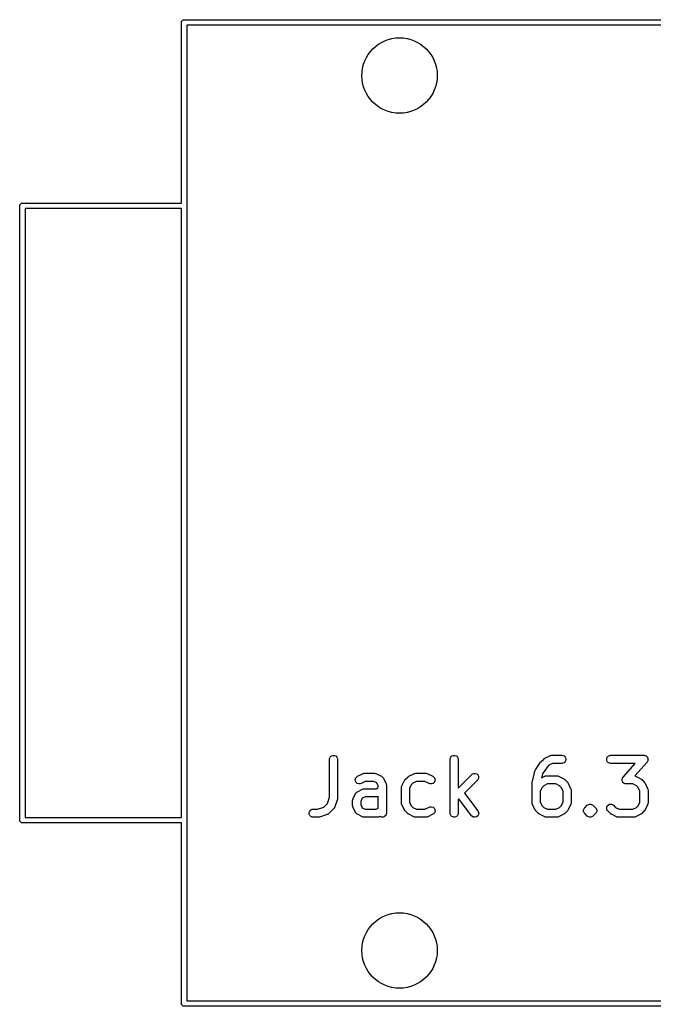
# Model space of a CAD drawing. Extents: x 0.58 to 7.69, y -5.21 to -0.56.
# Drawn here: x 0.577 to 1.041, y -2.009 to -1.289 of the extents above; entities that cross this region are included whole.
import ezdxf

# ---------------------------------------------------------------- set-up
doc = ezdxf.new("R2010")
doc.units = 0
doc.header["$MEASUREMENT"] = 0
doc.layers.add('BLACK', color=7, linetype='CONTINUOUS')

msp = doc.modelspace()

# ---------------------------------------------------------------- linework, layer by layer
at = {"layer": 'BLACK', "linetype": 'CONTINUOUS'}
for p, q in [((0.69503, -1.28999), (0.6961, -1.28893)), ((0.6961, -1.28893), (0.69685, -1.28878)), ((0.69685, -1.28878), (1.50827, -1.28878)), ((0.69488, -1.29075), (0.69503, -1.28999)), ((0.69488, -1.42264), (0.69488, -1.29075)), ((0.69882, -1.29272), (0.69882, -2.00531)), ((1.5063, -1.29272), (0.69882, -1.29272)), ((0.57677, -1.42461), (0.57692, -1.42385)), ((0.57677, -1.87343), (0.57677, -1.42461)), ((0.57692, -1.42385), (0.57799, -1.42279)), ((0.57799, -1.42279), (0.57874, -1.42264)), ((0.57874, -1.42264), (0.69488, -1.42264)), ((0.58071, -1.42657), (0.58071, -1.87146)), ((0.69488, -1.42657), (0.58071, -1.42657)), ((0.69488, -1.87146), (0.69488, -1.42657)), ((0.8032, -1.82893), (0.80325, -1.82835)), ((0.8032, -1.85657), (0.8032, -1.82893)), ((0.80325, -1.82835), (0.80369, -1.82729)), ((0.80369, -1.82729), (0.80451, -1.82647)), ((0.80451, -1.82647), (0.80557, -1.82603)), ((0.80557, -1.82603), (0.80673, -1.82603)), ((0.80673, -1.82603), (0.80779, -1.82647)), ((0.80779, -1.82647), (0.8086, -1.82729)), ((0.8086, -1.82729), (0.80905, -1.82835)), ((0.80905, -1.82835), (0.8091, -1.82893)), ((0.8091, -1.82893), (0.8091, -1.85705)), ((0.89131, -1.82893), (0.89137, -1.82835)), ((0.89131, -1.8683), (0.89131, -1.82893)), ((0.89137, -1.82835), (0.89181, -1.82729)), ((0.89181, -1.82729), (0.89262, -1.82647)), ((0.89262, -1.82647), (0.89369, -1.82603)), ((0.89369, -1.82603), (0.89484, -1.82603)), ((0.89484, -1.82603), (0.8959, -1.82647)), ((0.8959, -1.82647), (0.89672, -1.82729)), ((0.89672, -1.82729), (0.89716, -1.82835)), ((0.89716, -1.82835), (0.89722, -1.82893)), ((0.89722, -1.82893), (0.89722, -1.84992)), ((0.95779, -1.83059), (0.95967, -1.82872)), ((0.95967, -1.82872), (0.95989, -1.82853)), ((0.95989, -1.82853), (0.95994, -1.82847)), ((0.95994, -1.82847), (0.96003, -1.82842)), ((0.96003, -1.82842), (0.96011, -1.82835)), ((0.96011, -1.82835), (0.96019, -1.82832)), ((0.96019, -1.82832), (0.96043, -1.82816)), ((0.96043, -1.82816), (0.96418, -1.82629)), ((0.96418, -1.82629), (0.96472, -1.82608)), ((0.96472, -1.82608), (0.96483, -1.82607)), ((0.96483, -1.82607), (0.96493, -1.82603)), ((0.96493, -1.82603), (0.9655, -1.82598)), ((0.9655, -1.82598), (0.973, -1.82598)), ((0.973, -1.82598), (0.97358, -1.82603)), ((0.97358, -1.82603), (0.97464, -1.82647)), ((0.97464, -1.82647), (0.97546, -1.82729)), ((0.97546, -1.82729), (0.9759, -1.82835)), ((0.9759, -1.82951), (0.97546, -1.83057)), ((0.9759, -1.82835), (0.9759, -1.82951)), ((1.00573, -1.82835), (1.00617, -1.82729)), ((1.00573, -1.82951), (1.00573, -1.82835)), ((1.00617, -1.83057), (1.00573, -1.82951)), ((1.00617, -1.82729), (1.00698, -1.82647)), ((1.00698, -1.82647), (1.00805, -1.82603)), ((1.00805, -1.82603), (1.00862, -1.82598)), ((1.00862, -1.82598), (1.033, -1.82598)), ((1.033, -1.82598), (1.0333, -1.82601)), ((1.0333, -1.82601), (1.03338, -1.826)), ((1.03338, -1.826), (1.03343, -1.82602)), ((1.03343, -1.82602), (1.03357, -1.82603)), ((1.03357, -1.82603), (1.03402, -1.82622)), ((1.03402, -1.82622), (1.03447, -1.82637)), ((1.03447, -1.82637), (1.03454, -1.82644)), ((1.03454, -1.82644), (1.03464, -1.82647)), ((1.03464, -1.82647), (1.03498, -1.82681)), ((1.03498, -1.82681), (1.03534, -1.82713)), ((1.03534, -1.82713), (1.03538, -1.82722)), ((1.03538, -1.82722), (1.03545, -1.82729)), ((1.03545, -1.82729), (1.03563, -1.82773)), ((1.03571, -1.82995), (1.03555, -1.8304)), ((1.03563, -1.82773), (1.03585, -1.82816)), ((1.03589, -1.82951), (1.03571, -1.82995)), ((1.03585, -1.82816), (1.03585, -1.82826)), ((1.03585, -1.82826), (1.03589, -1.82835)), ((1.03589, -1.82835), (1.03589, -1.82883)), ((1.03589, -1.82883), (1.03592, -1.82931)), ((1.03592, -1.82931), (1.03589, -1.82941)), ((1.03589, -1.82941), (1.03589, -1.82951)), ((0.95339, -1.83725), (0.9534, -1.83718)), ((0.9534, -1.83718), (0.95344, -1.83711)), ((0.95344, -1.83711), (0.95346, -1.83704)), ((0.95346, -1.83704), (0.9535, -1.83698)), ((0.9535, -1.83698), (0.95367, -1.83667)), ((0.95367, -1.83667), (0.95742, -1.83104)), ((0.95742, -1.83104), (0.9576, -1.83082)), ((0.95742, -1.83104), (0.95742, -1.83104)), ((0.95742, -1.83104), (0.95742, -1.83104)), ((0.9576, -1.83082), (0.95779, -1.83059)), ((0.95779, -1.83059), (0.95779, -1.83059)), ((0.95779, -1.83059), (0.95779, -1.83059)), ((0.96217, -1.83456), (0.95887, -1.83952)), ((0.9635, -1.83323), (0.96217, -1.83456)), ((0.9662, -1.83188), (0.9635, -1.83323)), ((0.973, -1.83188), (0.9662, -1.83188)), ((0.97358, -1.83183), (0.973, -1.83188)), ((0.97464, -1.83139), (0.97358, -1.83183)), ((0.97546, -1.83057), (0.97464, -1.83139)), ((1.00698, -1.83139), (1.00617, -1.83057)), ((1.00805, -1.83183), (1.00698, -1.83139)), ((1.00862, -1.83188), (1.00805, -1.83183)), ((1.02649, -1.83188), (1.00862, -1.83188)), ((1.01765, -1.84198), (1.02649, -1.83188)), ((1.03522, -1.83087), (1.02629, -1.84108)), ((1.0354, -1.83063), (1.03522, -1.83087)), ((1.03545, -1.83057), (1.0354, -1.83063)), ((1.03547, -1.83052), (1.03545, -1.83057)), ((1.03555, -1.8304), (1.03547, -1.83052)), ((0.82197, -1.84356), (0.82233, -1.84247)), ((0.82205, -1.84471), (0.82197, -1.84356)), ((0.82233, -1.84247), (0.82309, -1.8416)), ((0.82309, -1.8416), (0.82358, -1.84129)), ((0.82358, -1.84129), (0.82733, -1.83941)), ((0.82733, -1.83941), (0.82787, -1.83921)), ((0.82787, -1.83921), (0.82797, -1.8392)), ((0.82797, -1.8392), (0.82807, -1.83916)), ((0.82807, -1.83916), (0.82865, -1.8391)), ((0.82865, -1.8391), (0.83615, -1.8391)), ((0.83615, -1.8391), (0.83672, -1.83916)), ((0.83672, -1.83916), (0.83682, -1.8392)), ((0.83682, -1.8392), (0.83693, -1.83921)), ((0.83693, -1.83921), (0.83747, -1.83941)), ((0.83747, -1.83941), (0.84122, -1.84129)), ((0.84122, -1.84129), (0.84131, -1.84135)), ((0.84131, -1.84135), (0.84136, -1.84136)), ((0.84136, -1.84136), (0.84141, -1.84141)), ((0.84141, -1.84141), (0.84171, -1.8416)), ((0.84171, -1.8416), (0.84195, -1.84187)), ((0.84195, -1.84187), (0.84223, -1.84212)), ((0.84223, -1.84212), (0.84241, -1.84241)), ((0.84241, -1.84241), (0.84246, -1.84247)), ((0.84246, -1.84247), (0.84248, -1.84251)), ((0.84248, -1.84251), (0.84254, -1.84261)), ((0.84254, -1.84261), (0.84441, -1.84636)), ((0.85788, -1.84448), (0.85803, -1.84423)), ((0.85803, -1.84423), (0.85806, -1.84416)), ((0.85806, -1.84416), (0.85813, -1.84408)), ((0.85813, -1.84408), (0.85818, -1.84399)), ((0.85818, -1.84399), (0.85824, -1.84394)), ((0.85824, -1.84394), (0.85843, -1.84371)), ((0.85843, -1.84371), (0.8603, -1.84184)), ((0.8603, -1.84184), (0.86053, -1.84165)), ((0.86053, -1.84165), (0.86058, -1.8416)), ((0.86058, -1.8416), (0.86067, -1.84154)), ((0.86067, -1.84154), (0.86075, -1.84147)), ((0.86075, -1.84147), (0.86082, -1.84144)), ((0.86082, -1.84144), (0.86107, -1.84129)), ((0.86107, -1.84129), (0.86482, -1.83941)), ((0.86482, -1.83941), (0.86536, -1.83921)), ((0.86536, -1.83921), (0.86547, -1.8392)), ((0.86547, -1.8392), (0.86557, -1.83916)), ((0.86557, -1.83916), (0.86614, -1.8391)), ((0.86614, -1.8391), (0.87364, -1.8391)), ((0.87364, -1.8391), (0.87422, -1.83916)), ((0.87422, -1.83916), (0.87431, -1.8392)), ((0.87431, -1.8392), (0.87442, -1.83921)), ((0.87442, -1.83921), (0.87496, -1.83941)), ((0.87496, -1.83941), (0.87871, -1.84129)), ((0.87871, -1.84129), (0.8792, -1.8416)), ((0.8792, -1.8416), (0.87996, -1.84247)), ((0.87996, -1.84247), (0.88032, -1.84356)), ((0.88032, -1.84356), (0.88024, -1.84471)), ((0.89722, -1.84992), (0.90717, -1.83997)), ((0.91135, -1.84414), (0.90191, -1.85358)), ((0.90717, -1.83997), (0.90762, -1.8396)), ((0.90762, -1.8396), (0.90869, -1.83916)), ((0.90869, -1.83916), (0.90984, -1.83916)), ((0.90984, -1.83916), (0.9109, -1.8396)), ((0.9109, -1.8396), (0.91172, -1.84041)), ((0.91172, -1.84369), (0.91135, -1.84414)), ((0.91172, -1.84041), (0.91216, -1.84148)), ((0.91216, -1.84263), (0.91172, -1.84369)), ((0.91216, -1.84148), (0.91216, -1.84263)), ((0.95139, -1.84509), (0.95327, -1.83759)), ((0.95327, -1.83759), (0.95339, -1.83725)), ((0.95887, -1.83952), (0.95814, -1.84243)), ((0.95814, -1.84243), (0.96043, -1.84129)), ((0.96043, -1.84129), (0.96097, -1.84108)), ((0.96097, -1.84108), (0.96108, -1.84107)), ((0.96108, -1.84107), (0.96118, -1.84103)), ((0.96118, -1.84103), (0.96175, -1.84098)), ((0.96175, -1.84098), (0.96925, -1.84098)), ((0.96925, -1.84098), (0.96983, -1.84103)), ((0.96983, -1.84103), (0.96993, -1.84107)), ((0.96993, -1.84107), (0.97003, -1.84108)), ((0.97003, -1.84108), (0.97057, -1.84129)), ((0.97057, -1.84129), (0.97432, -1.84316)), ((0.97432, -1.84316), (0.97457, -1.84332)), ((0.97457, -1.84332), (0.97464, -1.84335)), ((0.97464, -1.84335), (0.97472, -1.84341)), ((0.97472, -1.84341), (0.97481, -1.84347)), ((0.97481, -1.84347), (0.97486, -1.84353)), ((0.97486, -1.84353), (0.97509, -1.84371)), ((0.97509, -1.84371), (0.97697, -1.84559)), ((1.01694, -1.84355), (1.01698, -1.84345)), ((1.01698, -1.84402), (1.01694, -1.84355)), ((1.01698, -1.84335), (1.01716, -1.84291)), ((1.01698, -1.84345), (1.01698, -1.84335)), ((1.01698, -1.8445), (1.01698, -1.84402)), ((1.01716, -1.84291), (1.01731, -1.84245)), ((1.01731, -1.84245), (1.0174, -1.84234)), ((1.0174, -1.84234), (1.01742, -1.84229)), ((1.01742, -1.84229), (1.01747, -1.84223)), ((1.01747, -1.84223), (1.01765, -1.84198)), ((1.02629, -1.84108), (1.02682, -1.84129)), ((1.02682, -1.84129), (1.03057, -1.84316)), ((1.03057, -1.84316), (1.03081, -1.84332)), ((1.03081, -1.84332), (1.03089, -1.84335)), ((1.03089, -1.84335), (1.03097, -1.84341)), ((1.03097, -1.84341), (1.03106, -1.84347)), ((1.03106, -1.84347), (1.03111, -1.84353)), ((1.03111, -1.84353), (1.03133, -1.84371)), ((1.03133, -1.84371), (1.03321, -1.84559)), ((0.82256, -1.84574), (0.82205, -1.84471)), ((0.82343, -1.84649), (0.82256, -1.84574)), ((0.82453, -1.84686), (0.82343, -1.84649)), ((0.82358, -1.85254), (0.82733, -1.85066)), ((0.82568, -1.84678), (0.82453, -1.84686)), ((0.82622, -1.84657), (0.82568, -1.84678)), ((0.82934, -1.84501), (0.82622, -1.84657)), ((0.82733, -1.85066), (0.82787, -1.85045)), ((0.82787, -1.85045), (0.82797, -1.85045)), ((0.82797, -1.85045), (0.82807, -1.85041)), ((0.82807, -1.85041), (0.82865, -1.85035)), ((0.82865, -1.85035), (0.83732, -1.85035)), ((0.83545, -1.84501), (0.82934, -1.84501)), ((0.83769, -1.84613), (0.83545, -1.84501)), ((0.83732, -1.85035), (0.83882, -1.8496)), ((0.83882, -1.84837), (0.83769, -1.84613)), ((0.83882, -1.8496), (0.83882, -1.84837)), ((0.84441, -1.84636), (0.84462, -1.8469)), ((0.84462, -1.8469), (0.84463, -1.847)), ((0.84463, -1.847), (0.84467, -1.8471)), ((0.84467, -1.8471), (0.84472, -1.84768)), ((0.84472, -1.84768), (0.84472, -1.8683)), ((0.85569, -1.84955), (0.85575, -1.84898)), ((0.85569, -1.8608), (0.85569, -1.84955)), ((0.85575, -1.84898), (0.85579, -1.84888)), ((0.85579, -1.84877), (0.856, -1.84823)), ((0.85579, -1.84888), (0.85579, -1.84877)), ((0.856, -1.84823), (0.85788, -1.84448)), ((0.86294, -1.84755), (0.8616, -1.85025)), ((0.8616, -1.85025), (0.8616, -1.8601)), ((0.86414, -1.84635), (0.86294, -1.84755)), ((0.86684, -1.84501), (0.86414, -1.84635)), ((0.87294, -1.84501), (0.86684, -1.84501)), ((0.87607, -1.84657), (0.87294, -1.84501)), ((0.87661, -1.84678), (0.87607, -1.84657)), ((0.87776, -1.84686), (0.87661, -1.84678)), ((0.87885, -1.84649), (0.87776, -1.84686)), ((0.87972, -1.84574), (0.87885, -1.84649)), ((0.88024, -1.84471), (0.87972, -1.84574)), ((0.9513, -1.8458), (0.95131, -1.8457)), ((0.9513, -1.8608), (0.9513, -1.8458)), ((0.95131, -1.84566), (0.95134, -1.84544)), ((0.95131, -1.8457), (0.95131, -1.84566)), ((0.95134, -1.84544), (0.95136, -1.84523)), ((0.95136, -1.84523), (0.95138, -1.84519)), ((0.95138, -1.84519), (0.95139, -1.84509)), ((0.95856, -1.84943), (0.95721, -1.85212)), ((0.95975, -1.84823), (0.95856, -1.84943)), ((0.96245, -1.84688), (0.95975, -1.84823)), ((0.96856, -1.84688), (0.96245, -1.84688)), ((0.97125, -1.84823), (0.96856, -1.84688)), ((0.97245, -1.84943), (0.97125, -1.84823)), ((0.9738, -1.85212), (0.97245, -1.84943)), ((0.97697, -1.84559), (0.97715, -1.84582)), ((0.97715, -1.84582), (0.97721, -1.84587)), ((0.97721, -1.84587), (0.97727, -1.84596)), ((0.97727, -1.84596), (0.97733, -1.84604)), ((0.97733, -1.84604), (0.97736, -1.84611)), ((0.97736, -1.84611), (0.97752, -1.84636)), ((0.97752, -1.84636), (0.97939, -1.85011)), ((0.97939, -1.85011), (0.9796, -1.85065)), ((0.9796, -1.85065), (0.97961, -1.85075)), ((0.97961, -1.85075), (0.97965, -1.85085)), ((0.97965, -1.85085), (0.97971, -1.85143)), ((0.97971, -1.85143), (0.97971, -1.8608)), ((1.01701, -1.8446), (1.01698, -1.8445)), ((1.01702, -1.8447), (1.01701, -1.8446)), ((1.01723, -1.84513), (1.01702, -1.8447)), ((1.01742, -1.84557), (1.01723, -1.84513)), ((1.01749, -1.84564), (1.01742, -1.84557)), ((1.01753, -1.84573), (1.01749, -1.84564)), ((1.01789, -1.84604), (1.01753, -1.84573)), ((1.01823, -1.84638), (1.01789, -1.84604)), ((1.01832, -1.84642), (1.01823, -1.84638)), ((1.0184, -1.84649), (1.01832, -1.84642)), ((1.01885, -1.84664), (1.0184, -1.84649)), ((1.0193, -1.84682), (1.01885, -1.84664)), ((1.01944, -1.84684), (1.0193, -1.84682)), ((1.01949, -1.84686), (1.01944, -1.84684)), ((1.01957, -1.84685), (1.01949, -1.84686)), ((1.01987, -1.84688), (1.01957, -1.84685)), ((1.0248, -1.84688), (1.01987, -1.84688)), ((1.0275, -1.84823), (1.0248, -1.84688)), ((1.02869, -1.84943), (1.0275, -1.84823)), ((1.03004, -1.85212), (1.02869, -1.84943)), ((1.03321, -1.84559), (1.03339, -1.84582)), ((1.03339, -1.84582), (1.03345, -1.84587)), ((1.03345, -1.84587), (1.03351, -1.84596)), ((1.03351, -1.84596), (1.03358, -1.84604)), ((1.03358, -1.84604), (1.03361, -1.84611)), ((1.03361, -1.84611), (1.03376, -1.84636)), ((1.03376, -1.84636), (1.03564, -1.85011)), ((1.03564, -1.85011), (1.03584, -1.85065)), ((1.03584, -1.85065), (1.03585, -1.85075)), ((1.03585, -1.85075), (1.03589, -1.85085)), ((1.03589, -1.85085), (1.03595, -1.85143)), ((1.03595, -1.85143), (1.03595, -1.8608)), ((0.80169, -1.86108), (0.8032, -1.85657)), ((0.80895, -1.85799), (0.80708, -1.86361)), ((0.80902, -1.8577), (0.80895, -1.85799)), ((0.80905, -1.85763), (0.80902, -1.8577)), ((0.80906, -1.85752), (0.80905, -1.85763)), ((0.80908, -1.85742), (0.80906, -1.85752)), ((0.8091, -1.85705), (0.80907, -1.85734)), ((0.80907, -1.85734), (0.80908, -1.85742)), ((0.82007, -1.85893), (0.82013, -1.85835)), ((0.82013, -1.85835), (0.82017, -1.85825)), ((0.82017, -1.85815), (0.82038, -1.85761)), ((0.82017, -1.85825), (0.82017, -1.85815)), ((0.82038, -1.85761), (0.82226, -1.85386)), ((0.82226, -1.85386), (0.82232, -1.85376)), ((0.82232, -1.85376), (0.82233, -1.85371)), ((0.82233, -1.85371), (0.82238, -1.85366)), ((0.82238, -1.85366), (0.82256, -1.85337)), ((0.82256, -1.85337), (0.82284, -1.85312)), ((0.82284, -1.85312), (0.82309, -1.85284)), ((0.82309, -1.85284), (0.82338, -1.85266)), ((0.82338, -1.85266), (0.82343, -1.85261)), ((0.82343, -1.85261), (0.82348, -1.8526)), ((0.82348, -1.8526), (0.82358, -1.85254)), ((0.8271, -1.85738), (0.82597, -1.85962)), ((0.82934, -1.85625), (0.8271, -1.85738)), ((0.83802, -1.85625), (0.82934, -1.85625)), ((0.8386, -1.8562), (0.83802, -1.85625)), ((0.83869, -1.85616), (0.8386, -1.8562)), ((0.8388, -1.85615), (0.83869, -1.85616)), ((0.83882, -1.85614), (0.8388, -1.85615)), ((0.83882, -1.8646), (0.83882, -1.85614)), ((0.89769, -1.8578), (0.89722, -1.85827)), ((0.89722, -1.85827), (0.89722, -1.8683)), ((0.9069, -1.87007), (0.89769, -1.8578)), ((0.90191, -1.85358), (0.91162, -1.86653)), ((0.95721, -1.85212), (0.95721, -1.8601)), ((0.9738, -1.8601), (0.9738, -1.85212)), ((1.03004, -1.8601), (1.03004, -1.85212)), ((0.7887, -1.86666), (0.78951, -1.86584)), ((0.78951, -1.86584), (0.79058, -1.8654)), ((0.79058, -1.8654), (0.79115, -1.86535)), ((0.79115, -1.86535), (0.79442, -1.86535)), ((0.79442, -1.86535), (0.79893, -1.86384)), ((0.79893, -1.86384), (0.80169, -1.86108)), ((0.80636, -1.86476), (0.80261, -1.86851)), ((0.80673, -1.86432), (0.80636, -1.86476)), ((0.80677, -1.86422), (0.80673, -1.86432)), ((0.80684, -1.86414), (0.80677, -1.86422)), ((0.80708, -1.86361), (0.80684, -1.86414)), ((0.82007, -1.86268), (0.82007, -1.85893)), ((0.82013, -1.86325), (0.82007, -1.86268)), ((0.82017, -1.86335), (0.82013, -1.86325)), ((0.82017, -1.86346), (0.82017, -1.86335)), ((0.82038, -1.864), (0.82017, -1.86346)), ((0.82226, -1.86775), (0.82038, -1.864)), ((0.82597, -1.85962), (0.82597, -1.86198)), ((0.82597, -1.86198), (0.8271, -1.86422)), ((0.8271, -1.86422), (0.82934, -1.86535)), ((0.82934, -1.86535), (0.83732, -1.86535)), ((0.83732, -1.86535), (0.83882, -1.8646)), ((0.85575, -1.86138), (0.85569, -1.8608)), ((0.85579, -1.86147), (0.85575, -1.86138)), ((0.85579, -1.86158), (0.85579, -1.86147)), ((0.856, -1.86212), (0.85579, -1.86158)), ((0.85788, -1.86587), (0.856, -1.86212)), ((0.85803, -1.86612), (0.85788, -1.86587)), ((0.8616, -1.8601), (0.86294, -1.8628)), ((0.86294, -1.8628), (0.86414, -1.864)), ((0.86414, -1.864), (0.86684, -1.86535)), ((0.86684, -1.86535), (0.87294, -1.86535)), ((0.87294, -1.86535), (0.87607, -1.86378)), ((0.87607, -1.86378), (0.87661, -1.86358)), ((0.87661, -1.86358), (0.87776, -1.8635)), ((0.87776, -1.8635), (0.87885, -1.86386)), ((0.87885, -1.86386), (0.87972, -1.86461)), ((0.87972, -1.86461), (0.88024, -1.86565)), ((0.88024, -1.86565), (0.88032, -1.86679)), ((0.95136, -1.86138), (0.9513, -1.8608)), ((0.9514, -1.86147), (0.95136, -1.86138)), ((0.95141, -1.86158), (0.9514, -1.86147)), ((0.95161, -1.86212), (0.95141, -1.86158)), ((0.95349, -1.86587), (0.95161, -1.86212)), ((0.95365, -1.86612), (0.95349, -1.86587)), ((0.95721, -1.8601), (0.95856, -1.8628)), ((0.95856, -1.8628), (0.95975, -1.864)), ((0.95975, -1.864), (0.96245, -1.86535)), ((0.96245, -1.86535), (0.96856, -1.86535)), ((0.96856, -1.86535), (0.97125, -1.864)), ((0.97125, -1.864), (0.97245, -1.8628)), ((0.97245, -1.8628), (0.9738, -1.8601)), ((0.97752, -1.86587), (0.97736, -1.86612)), ((0.97939, -1.86212), (0.97752, -1.86587)), ((0.9796, -1.86158), (0.97939, -1.86212)), ((0.97961, -1.86147), (0.9796, -1.86158)), ((0.97965, -1.86138), (0.97961, -1.86147)), ((0.97971, -1.8608), (0.97965, -1.86138)), ((0.98886, -1.86585), (0.9893, -1.86478)), ((0.98886, -1.867), (0.98886, -1.86585)), ((0.9893, -1.86478), (0.98966, -1.86434)), ((0.98966, -1.86434), (0.99154, -1.86246)), ((0.99154, -1.86246), (0.99199, -1.8621)), ((0.99199, -1.8621), (0.99261, -1.86184)), ((0.99199, -1.8621), (0.99199, -1.8621)), ((0.99261, -1.86184), (0.99305, -1.86165)), ((0.99305, -1.86165), (0.9942, -1.86165)), ((0.9942, -1.86165), (0.9942, -1.86165)), ((0.9942, -1.86165), (0.99464, -1.86184)), ((0.99464, -1.86184), (0.99527, -1.8621)), ((0.99527, -1.8621), (0.99527, -1.8621)), ((0.99527, -1.8621), (0.99571, -1.86246)), ((0.99571, -1.86246), (0.99759, -1.86434)), ((0.99759, -1.86434), (0.99796, -1.86478)), ((0.99796, -1.86478), (0.99835, -1.86573)), ((0.99835, -1.86573), (0.9984, -1.86585)), ((0.9984, -1.86585), (0.9984, -1.867)), ((1.00573, -1.86397), (1.00617, -1.86291)), ((1.00573, -1.86513), (1.00573, -1.86397)), ((1.00617, -1.86619), (1.00573, -1.86513)), ((1.00617, -1.86291), (1.00698, -1.8621)), ((1.00698, -1.8621), (1.00805, -1.86165)), ((1.00805, -1.86165), (1.0092, -1.86165)), ((1.0092, -1.86165), (1.01026, -1.8621)), ((1.01026, -1.8621), (1.01071, -1.86246)), ((1.01071, -1.86246), (1.01225, -1.864)), ((1.01225, -1.864), (1.01495, -1.86535)), ((1.01495, -1.86535), (1.0248, -1.86535)), ((1.0248, -1.86535), (1.0275, -1.864)), ((1.0275, -1.864), (1.02869, -1.8628)), ((1.02869, -1.8628), (1.03004, -1.8601)), ((1.03376, -1.86587), (1.03361, -1.86612)), ((1.03564, -1.86212), (1.03376, -1.86587)), ((1.03584, -1.86158), (1.03564, -1.86212)), ((1.03585, -1.86147), (1.03584, -1.86158)), ((1.03589, -1.86138), (1.03585, -1.86147)), ((1.03595, -1.8608), (1.03589, -1.86138)), ((0.58071, -1.87146), (0.69488, -1.87146)), ((0.78826, -1.86772), (0.7887, -1.86666)), ((0.78826, -1.86888), (0.78826, -1.86772)), ((0.7887, -1.86994), (0.78826, -1.86888)), ((0.78951, -1.87076), (0.7887, -1.86994)), ((0.79058, -1.8712), (0.78951, -1.87076)), ((0.79115, -1.87125), (0.79058, -1.8712)), ((0.7949, -1.87125), (0.79115, -1.87125)), ((0.79519, -1.87122), (0.7949, -1.87125)), ((0.79527, -1.87123), (0.79519, -1.87122)), ((0.79537, -1.87121), (0.79527, -1.87123)), ((0.79548, -1.8712), (0.79537, -1.87121)), ((0.79555, -1.87117), (0.79548, -1.8712)), ((0.79583, -1.8711), (0.79555, -1.87117)), ((0.80146, -1.86923), (0.79583, -1.8711)), ((0.80199, -1.86899), (0.80146, -1.86923)), ((0.80207, -1.86892), (0.80199, -1.86899)), ((0.80217, -1.86888), (0.80207, -1.86892)), ((0.80261, -1.86851), (0.80217, -1.86888)), ((0.82232, -1.86784), (0.82226, -1.86775)), ((0.82233, -1.86789), (0.82232, -1.86784)), ((0.82238, -1.86794), (0.82233, -1.86789)), ((0.82256, -1.86824), (0.82238, -1.86794)), ((0.82284, -1.86848), (0.82256, -1.86824)), ((0.82309, -1.86876), (0.82284, -1.86848)), ((0.82338, -1.86894), (0.82309, -1.86876)), ((0.82343, -1.86899), (0.82338, -1.86894)), ((0.82348, -1.86901), (0.82343, -1.86899)), ((0.82358, -1.86907), (0.82348, -1.86901)), ((0.82733, -1.87094), (0.82358, -1.86907)), ((0.82787, -1.87115), (0.82733, -1.87094)), ((0.82797, -1.87116), (0.82787, -1.87115)), ((0.82807, -1.8712), (0.82797, -1.87116)), ((0.82865, -1.87125), (0.82807, -1.8712)), ((0.83802, -1.87125), (0.82865, -1.87125)), ((0.8386, -1.8712), (0.83802, -1.87125)), ((0.83869, -1.87116), (0.8386, -1.8712)), ((0.8388, -1.87115), (0.83869, -1.87116)), ((0.83934, -1.87094), (0.8388, -1.87115)), ((0.83999, -1.87062), (0.83934, -1.87094)), ((0.84013, -1.87076), (0.83999, -1.87062)), ((0.84119, -1.8712), (0.84013, -1.87076)), ((0.84235, -1.8712), (0.84119, -1.8712)), ((0.84341, -1.87076), (0.84235, -1.8712)), ((0.84422, -1.86994), (0.84341, -1.87076)), ((0.84467, -1.86888), (0.84422, -1.86994)), ((0.84472, -1.8683), (0.84467, -1.86888)), ((0.85806, -1.86619), (0.85803, -1.86612)), ((0.85813, -1.86627), (0.85806, -1.86619)), ((0.85818, -1.86636), (0.85813, -1.86627)), ((0.85824, -1.86641), (0.85818, -1.86636)), ((0.85843, -1.86664), (0.85824, -1.86641)), ((0.8603, -1.86851), (0.85843, -1.86664)), ((0.86053, -1.8687), (0.8603, -1.86851)), ((0.86058, -1.86876), (0.86053, -1.8687)), ((0.86067, -1.86881), (0.86058, -1.86876)), ((0.86075, -1.86888), (0.86067, -1.86881)), ((0.86082, -1.86891), (0.86075, -1.86888)), ((0.86107, -1.86907), (0.86082, -1.86891)), ((0.86482, -1.87094), (0.86107, -1.86907)), ((0.86536, -1.87115), (0.86482, -1.87094)), ((0.86547, -1.87116), (0.86536, -1.87115)), ((0.86557, -1.8712), (0.86547, -1.87116)), ((0.86614, -1.87125), (0.86557, -1.8712)), ((0.87364, -1.87125), (0.86614, -1.87125)), ((0.87422, -1.8712), (0.87364, -1.87125)), ((0.87431, -1.87116), (0.87422, -1.8712)), ((0.87442, -1.87115), (0.87431, -1.87116)), ((0.87496, -1.87094), (0.87442, -1.87115)), ((0.87871, -1.86907), (0.87496, -1.87094)), ((0.8792, -1.86876), (0.87871, -1.86907)), ((0.87996, -1.86789), (0.8792, -1.86876)), ((0.88032, -1.86679), (0.87996, -1.86789)), ((0.89137, -1.86888), (0.89131, -1.8683)), ((0.89181, -1.86994), (0.89137, -1.86888)), ((0.89262, -1.87076), (0.89181, -1.86994)), ((0.89369, -1.8712), (0.89262, -1.87076)), ((0.89484, -1.8712), (0.89369, -1.8712)), ((0.8959, -1.87076), (0.89484, -1.8712)), ((0.89672, -1.86994), (0.8959, -1.87076)), ((0.89716, -1.86888), (0.89672, -1.86994)), ((0.89722, -1.8683), (0.89716, -1.86888)), ((0.90729, -1.8705), (0.9069, -1.87007)), ((0.90828, -1.87109), (0.90729, -1.8705)), ((0.90942, -1.87125), (0.90828, -1.87109)), ((0.91054, -1.87096), (0.90942, -1.87125)), ((0.91146, -1.87027), (0.91054, -1.87096)), ((0.91205, -1.86928), (0.91146, -1.87027)), ((0.91162, -1.86653), (0.91192, -1.86702)), ((0.91192, -1.86702), (0.91221, -1.86814)), ((0.91221, -1.86814), (0.91205, -1.86928)), ((0.95368, -1.86619), (0.95365, -1.86612)), ((0.95374, -1.86627), (0.95368, -1.86619)), ((0.9538, -1.86636), (0.95374, -1.86627)), ((0.95386, -1.86641), (0.9538, -1.86636)), ((0.95404, -1.86664), (0.95386, -1.86641)), ((0.95592, -1.86851), (0.95404, -1.86664)), ((0.95614, -1.8687), (0.95592, -1.86851)), ((0.95619, -1.86876), (0.95614, -1.8687)), ((0.95628, -1.86881), (0.95619, -1.86876)), ((0.95636, -1.86888), (0.95628, -1.86881)), ((0.95644, -1.86891), (0.95636, -1.86888)), ((0.95668, -1.86907), (0.95644, -1.86891)), ((0.96043, -1.87094), (0.95668, -1.86907)), ((0.96097, -1.87115), (0.96043, -1.87094)), ((0.96108, -1.87116), (0.96097, -1.87115)), ((0.96118, -1.8712), (0.96108, -1.87116)), ((0.96175, -1.87125), (0.96118, -1.8712)), ((0.96925, -1.87125), (0.96175, -1.87125)), ((0.96983, -1.8712), (0.96925, -1.87125)), ((0.96993, -1.87116), (0.96983, -1.8712)), ((0.97003, -1.87115), (0.96993, -1.87116)), ((0.97057, -1.87094), (0.97003, -1.87115)), ((0.97432, -1.86907), (0.97057, -1.87094)), ((0.97457, -1.86891), (0.97432, -1.86907)), ((0.97464, -1.86888), (0.97457, -1.86891)), ((0.97472, -1.86881), (0.97464, -1.86888)), ((0.97481, -1.86876), (0.97472, -1.86881)), ((0.97486, -1.8687), (0.97481, -1.86876)), ((0.97509, -1.86851), (0.97486, -1.8687)), ((0.97697, -1.86664), (0.97509, -1.86851)), ((0.97715, -1.86641), (0.97697, -1.86664)), ((0.97721, -1.86636), (0.97715, -1.86641)), ((0.97727, -1.86627), (0.97721, -1.86636)), ((0.97733, -1.86619), (0.97727, -1.86627)), ((0.97736, -1.86612), (0.97733, -1.86619)), ((0.98905, -1.86748), (0.98886, -1.867)), ((0.9893, -1.86807), (0.98905, -1.86748)), ((0.98966, -1.86851), (0.9893, -1.86807)), ((0.99154, -1.87039), (0.98966, -1.86851)), ((0.99199, -1.87076), (0.99154, -1.87039)), ((0.99305, -1.8712), (0.99199, -1.87076)), ((0.9942, -1.8712), (0.99305, -1.8712)), ((0.99305, -1.8712), (0.99305, -1.8712)), ((0.99527, -1.87076), (0.9942, -1.8712)), ((0.9942, -1.8712), (0.9942, -1.8712)), ((0.99571, -1.87039), (0.99527, -1.87076)), ((0.99759, -1.86851), (0.99571, -1.87039)), ((0.99796, -1.86807), (0.99759, -1.86851)), ((0.9984, -1.867), (0.99796, -1.86807)), ((1.00654, -1.86664), (1.00617, -1.86619)), ((1.00841, -1.86851), (1.00654, -1.86664)), ((1.00864, -1.8687), (1.00841, -1.86851)), ((1.00869, -1.86876), (1.00864, -1.8687)), ((1.00878, -1.86881), (1.00869, -1.86876)), ((1.00886, -1.86888), (1.00878, -1.86881)), ((1.00893, -1.86891), (1.00886, -1.86888)), ((1.00918, -1.86907), (1.00893, -1.86891)), ((1.01293, -1.87094), (1.00918, -1.86907)), ((1.01347, -1.87115), (1.01293, -1.87094)), ((1.01357, -1.87116), (1.01347, -1.87115)), ((1.01367, -1.8712), (1.01357, -1.87116)), ((1.01425, -1.87125), (1.01367, -1.8712)), ((1.0255, -1.87125), (1.01425, -1.87125)), ((1.02607, -1.8712), (1.0255, -1.87125)), ((1.02617, -1.87116), (1.02607, -1.8712)), ((1.02628, -1.87115), (1.02617, -1.87116)), ((1.02682, -1.87094), (1.02628, -1.87115)), ((1.03057, -1.86907), (1.02682, -1.87094)), ((1.03081, -1.86891), (1.03057, -1.86907)), ((1.03089, -1.86888), (1.03081, -1.86891)), ((1.03097, -1.86881), (1.03089, -1.86888)), ((1.03106, -1.86876), (1.03097, -1.86881)), ((1.03111, -1.8687), (1.03106, -1.86876)), ((1.03133, -1.86851), (1.03111, -1.8687)), ((1.03321, -1.86664), (1.03133, -1.86851)), ((1.03339, -1.86641), (1.03321, -1.86664)), ((1.03345, -1.86636), (1.03339, -1.86641)), ((1.03351, -1.86627), (1.03345, -1.86636)), ((1.03358, -1.86619), (1.03351, -1.86627)), ((1.03361, -1.86612), (1.03358, -1.86619)), ((0.57692, -1.87418), (0.57677, -1.87343)), ((0.57799, -1.87524), (0.57692, -1.87418)), ((0.57874, -1.87539), (0.57799, -1.87524)), ((0.69488, -1.87539), (0.57874, -1.87539)), ((0.69488, -2.00728), (0.69488, -1.87539)), ((0.69503, -2.00804), (0.69488, -2.00728)), ((0.6961, -2.0091), (0.69503, -2.00804)), ((0.69685, -2.00925), (0.6961, -2.0091)), ((1.50827, -2.00925), (0.69685, -2.00925)), ((0.69882, -2.00531), (1.5063, -2.00531))]:
    msp.add_line(p, q, dxfattribs=at)
at = {"layer": 'BLACK'}
for centre in [(0.85433, -1.32953), (0.85433, -1.9685)]:
    msp.add_circle(centre, 0.02756, dxfattribs=at)

doc.saveas('drawing.dxf')
